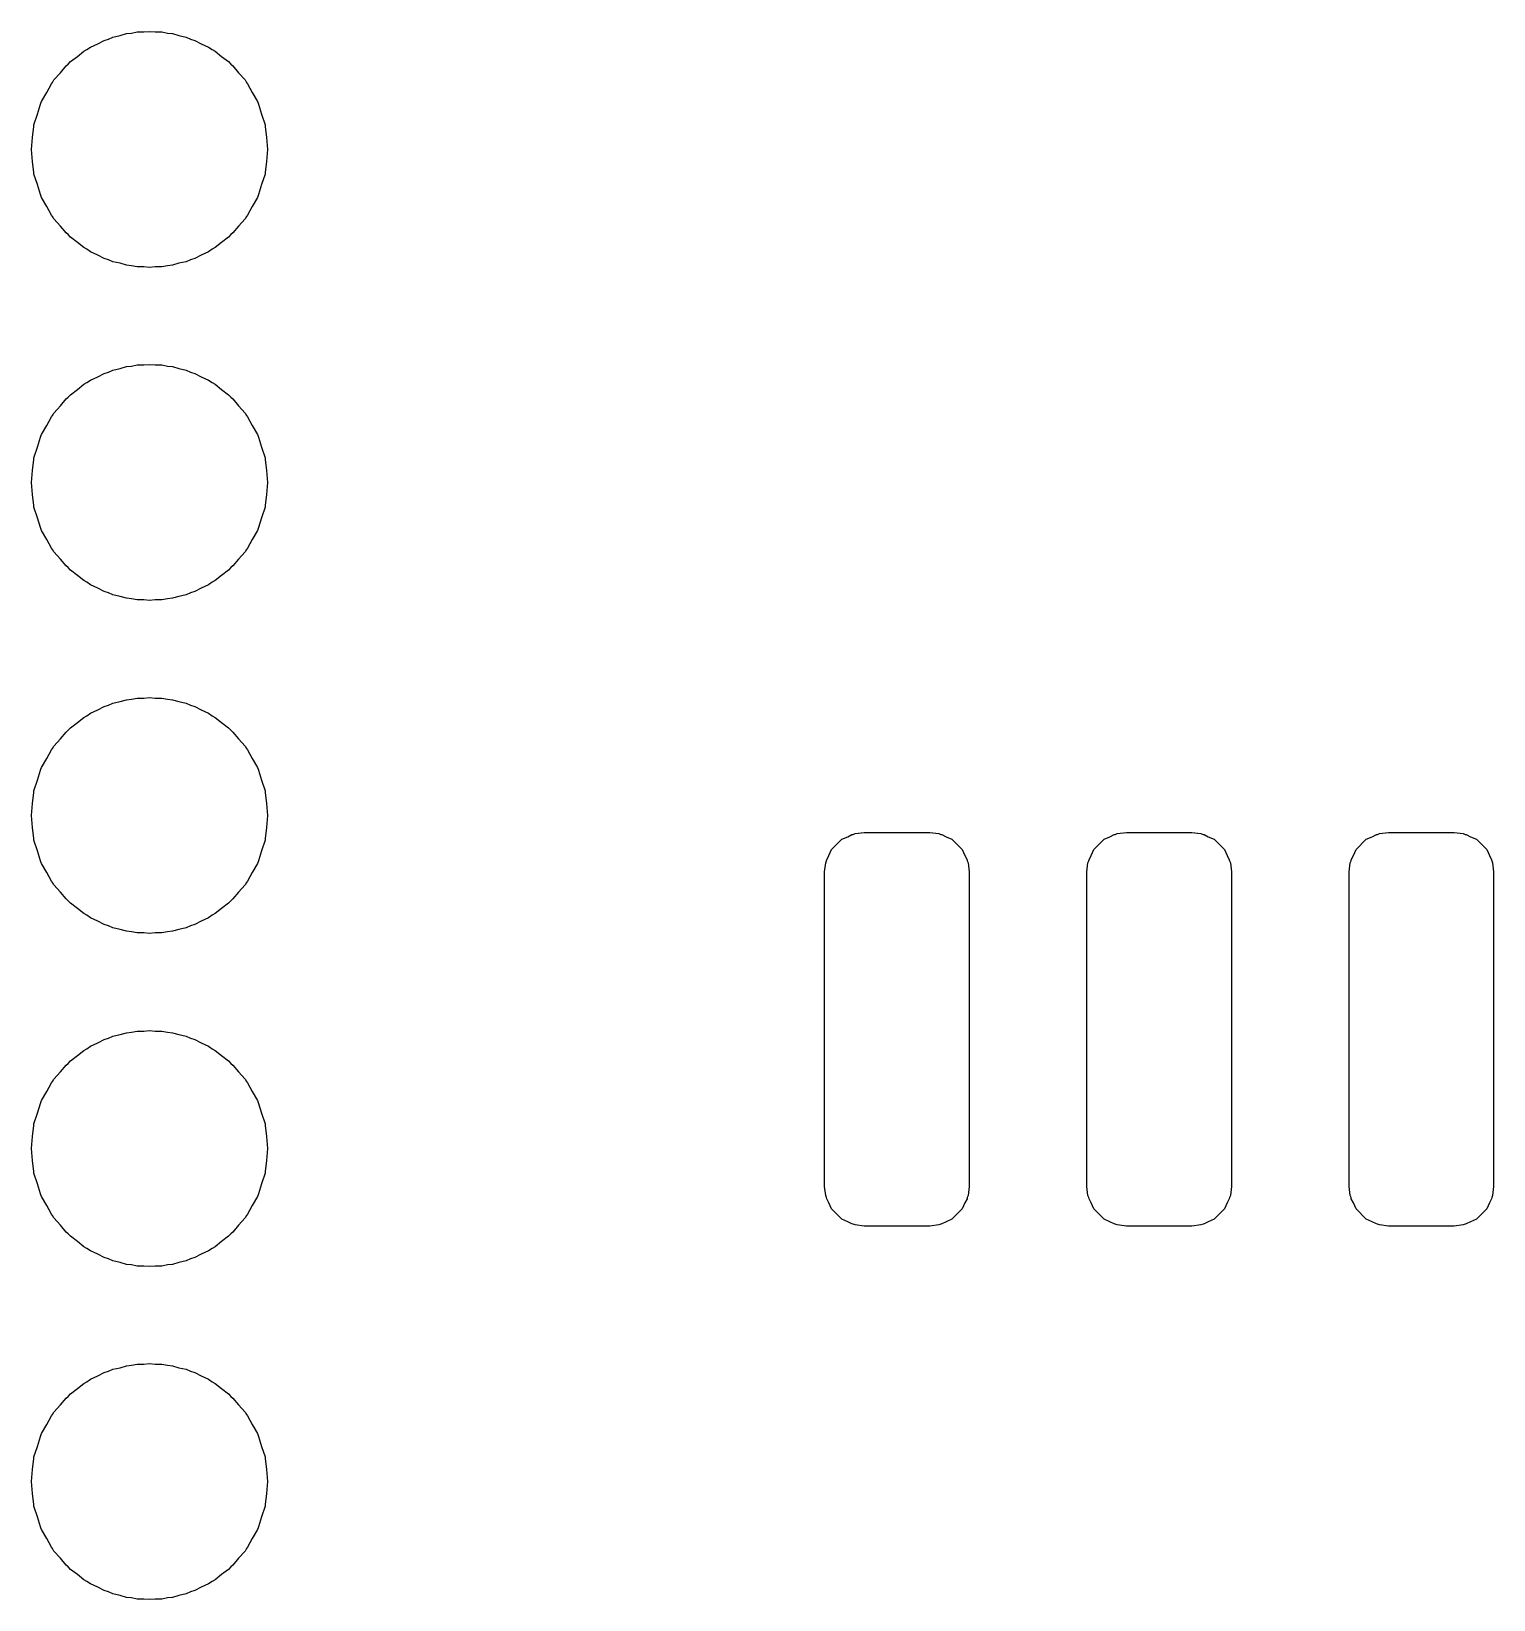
# Model space of a CAD drawing. Extents: x 0.85 to 5.51, y -3.75 to -1.38.
# Drawn here: x 3.9645 to 4.4036, y -2.5354 to -2.0646 of the extents above; entities that cross this region are included whole.
import ezdxf

# ---------------------------------------------------------------- set-up
doc = ezdxf.new("R2010")
doc.units = 0
doc.header["$MEASUREMENT"] = 0
doc.layers.add('BLACK', color=7, linetype='CONTINUOUS')

msp = doc.modelspace()

# ---------------------------------------------------------------- linework, layer by layer
at = {"layer": 'BLACK', "linetype": 'CONTINUOUS'}
for p, q in [((3.98449, -2.06829), (3.98643, -2.06725)), ((3.98643, -2.06725), (3.98766, -2.06688)), ((3.98766, -2.06688), (3.98904, -2.06626)), ((3.98904, -2.06626), (3.9912, -2.0658)), ((3.9912, -2.0658), (3.99308, -2.06523)), ((3.99308, -2.06523), (3.99459, -2.06508)), ((3.99459, -2.06508), (3.99629, -2.06472)), ((3.99629, -2.06472), (3.99827, -2.06472)), ((3.99827, -2.06472), (4, -2.06455)), ((4, -2.06455), (4.00173, -2.06472)), ((4.00173, -2.06472), (4.00371, -2.06472)), ((4.00371, -2.06472), (4.00541, -2.06508)), ((4.00541, -2.06508), (4.00692, -2.06523)), ((4.00692, -2.06523), (4.0088, -2.0658)), ((4.0088, -2.0658), (4.01096, -2.06626)), ((4.01096, -2.06626), (4.01234, -2.06688)), ((4.01234, -2.06688), (4.01357, -2.06725)), ((4.01357, -2.06725), (4.01551, -2.06829)), ((3.97843, -2.07207), (3.98031, -2.07053)), ((3.98031, -2.07053), (3.98123, -2.07003)), ((3.98123, -2.07003), (3.98226, -2.06928)), ((3.98226, -2.06928), (3.98449, -2.06829)), ((4.01551, -2.06829), (4.01774, -2.06928)), ((4.01774, -2.06928), (4.01877, -2.07003)), ((4.01877, -2.07003), (4.01969, -2.07053)), ((4.01969, -2.07053), (4.02157, -2.07207)), ((3.97324, -2.07699), (3.97493, -2.07493)), ((3.97493, -2.07493), (3.97556, -2.07442)), ((3.97556, -2.07442), (3.97626, -2.07364)), ((3.97626, -2.07364), (3.97843, -2.07207)), ((4.02157, -2.07207), (4.02374, -2.07364)), ((4.02374, -2.07364), (4.02444, -2.07442)), ((4.02444, -2.07442), (4.02507, -2.07493)), ((4.02507, -2.07493), (4.02675, -2.07699)), ((3.96916, -2.08286), (3.97053, -2.08031)), ((3.97053, -2.08031), (3.97089, -2.07986)), ((3.97089, -2.07986), (3.9713, -2.07915)), ((3.9713, -2.07915), (3.97324, -2.07699)), ((4.02675, -2.07699), (4.0287, -2.07915)), ((4.0287, -2.07915), (4.02911, -2.07986)), ((4.02911, -2.07986), (4.02947, -2.08031)), ((4.02947, -2.08031), (4.03084, -2.08286)), ((3.96741, -2.08613), (3.96759, -2.08557)), ((3.96759, -2.08557), (3.96916, -2.08286)), ((4.03084, -2.08286), (4.03241, -2.08557)), ((4.03241, -2.08557), (4.03259, -2.08613)), ((3.9653, -2.09262), (3.96634, -2.08942)), ((3.96634, -2.08942), (3.96725, -2.08643)), ((3.96725, -2.08643), (3.96741, -2.08613)), ((4.03259, -2.08613), (4.03275, -2.08643)), ((4.03275, -2.08643), (4.03366, -2.08942)), ((4.03366, -2.08942), (4.0347, -2.09262)), ((3.96491, -2.0964), (3.96523, -2.09308)), ((3.96523, -2.09308), (3.96527, -2.09297)), ((3.96527, -2.09297), (3.9653, -2.09262)), ((4.0347, -2.09262), (4.03473, -2.09297)), ((4.03473, -2.09297), (4.03477, -2.09308)), ((4.03477, -2.09308), (4.03509, -2.0964)), ((3.96453, -2.1), (3.96491, -2.0964)), ((3.96491, -2.1036), (3.96453, -2.1)), ((4.03509, -2.0964), (4.03547, -2.1)), ((4.03547, -2.1), (4.03509, -2.1036)), ((3.96523, -2.10692), (3.96491, -2.1036)), ((4.03509, -2.1036), (4.03477, -2.10692)), ((3.96527, -2.10703), (3.96523, -2.10692)), ((3.9653, -2.10738), (3.96527, -2.10703)), ((3.96634, -2.11058), (3.9653, -2.10738)), ((4.0347, -2.10738), (4.03366, -2.11058)), ((4.03473, -2.10703), (4.0347, -2.10738)), ((4.03477, -2.10692), (4.03473, -2.10703)), ((3.96725, -2.11357), (3.96634, -2.11058)), ((3.96741, -2.11387), (3.96725, -2.11357)), ((3.96759, -2.11443), (3.96741, -2.11387)), ((4.03259, -2.11387), (4.03241, -2.11443)), ((4.03275, -2.11357), (4.03259, -2.11387)), ((4.03366, -2.11058), (4.03275, -2.11357)), ((3.96916, -2.11714), (3.96759, -2.11443)), ((3.97053, -2.11969), (3.96916, -2.11714)), ((4.03084, -2.11714), (4.02947, -2.11969)), ((4.03241, -2.11443), (4.03084, -2.11714)), ((3.97089, -2.12014), (3.97053, -2.11969)), ((3.9713, -2.12085), (3.97089, -2.12014)), ((3.97325, -2.12301), (3.9713, -2.12085)), ((3.97493, -2.12507), (3.97325, -2.12301)), ((4.02675, -2.12301), (4.02507, -2.12507)), ((4.0287, -2.12085), (4.02675, -2.12301)), ((4.02911, -2.12014), (4.0287, -2.12085)), ((4.02947, -2.11969), (4.02911, -2.12014)), ((3.97556, -2.12558), (3.97493, -2.12507)), ((3.97626, -2.12636), (3.97556, -2.12558)), ((3.97843, -2.12793), (3.97626, -2.12636)), ((3.98031, -2.12947), (3.97843, -2.12793)), ((4.02157, -2.12793), (4.01969, -2.12947)), ((4.02374, -2.12636), (4.02157, -2.12793)), ((4.02444, -2.12558), (4.02374, -2.12636)), ((4.02507, -2.12507), (4.02444, -2.12558)), ((3.98123, -2.12997), (3.98031, -2.12947)), ((3.98226, -2.13072), (3.98123, -2.12997)), ((3.98449, -2.13171), (3.98226, -2.13072)), ((3.98643, -2.13275), (3.98449, -2.13171)), ((3.98766, -2.13312), (3.98643, -2.13275)), ((3.98904, -2.13374), (3.98766, -2.13312)), ((4.01234, -2.13312), (4.01096, -2.13374)), ((4.01357, -2.13275), (4.01234, -2.13312)), ((4.01551, -2.13171), (4.01357, -2.13275)), ((4.01774, -2.13072), (4.01551, -2.13171)), ((4.01877, -2.12997), (4.01774, -2.13072)), ((4.01969, -2.12947), (4.01877, -2.12997)), ((3.9912, -2.1342), (3.98904, -2.13374)), ((3.99308, -2.13477), (3.9912, -2.1342)), ((3.99459, -2.13492), (3.99308, -2.13477)), ((3.99629, -2.13528), (3.99459, -2.13492)), ((3.99827, -2.13528), (3.99629, -2.13528)), ((4, -2.13545), (3.99827, -2.13528)), ((4.00173, -2.13528), (4, -2.13545)), ((4.00371, -2.13528), (4.00173, -2.13528)), ((4.00541, -2.13492), (4.00371, -2.13528)), ((4.00692, -2.13477), (4.00541, -2.13492)), ((4.0088, -2.1342), (4.00692, -2.13477)), ((4.01096, -2.13374), (4.0088, -2.1342)), ((3.98904, -2.16626), (3.9912, -2.1658)), ((3.9912, -2.1658), (3.99308, -2.16523)), ((3.99308, -2.16523), (3.99459, -2.16508)), ((3.99459, -2.16508), (3.99629, -2.16472)), ((3.99629, -2.16472), (3.99827, -2.16472)), ((3.99827, -2.16472), (4, -2.16455)), ((4, -2.16455), (4.00173, -2.16472)), ((4.00173, -2.16472), (4.00371, -2.16472)), ((4.00371, -2.16472), (4.00541, -2.16508)), ((4.00541, -2.16508), (4.00692, -2.16523)), ((4.00692, -2.16523), (4.0088, -2.1658)), ((4.0088, -2.1658), (4.01096, -2.16626)), ((3.97843, -2.17207), (3.98031, -2.17053)), ((3.98031, -2.17053), (3.98123, -2.17003)), ((3.98123, -2.17003), (3.98226, -2.16928)), ((3.98226, -2.16928), (3.98449, -2.16829)), ((3.98449, -2.16829), (3.98643, -2.16725)), ((3.98643, -2.16725), (3.98766, -2.16688)), ((3.98766, -2.16688), (3.98904, -2.16626)), ((4.01096, -2.16626), (4.01234, -2.16688)), ((4.01234, -2.16688), (4.01357, -2.16725)), ((4.01357, -2.16725), (4.01551, -2.16829)), ((4.01551, -2.16829), (4.01774, -2.16928)), ((4.01774, -2.16928), (4.01877, -2.17003)), ((4.01877, -2.17003), (4.01969, -2.17053)), ((4.01969, -2.17053), (4.02157, -2.17207)), ((3.97324, -2.17699), (3.97493, -2.17493)), ((3.97493, -2.17493), (3.97556, -2.17442)), ((3.97556, -2.17442), (3.97626, -2.17364)), ((3.97626, -2.17364), (3.97843, -2.17207)), ((4.02157, -2.17207), (4.02374, -2.17364)), ((4.02374, -2.17364), (4.02444, -2.17442)), ((4.02444, -2.17442), (4.02507, -2.17493)), ((4.02507, -2.17493), (4.02675, -2.17699)), ((3.97053, -2.18031), (3.97089, -2.17986)), ((3.97089, -2.17986), (3.9713, -2.17915)), ((3.9713, -2.17915), (3.97324, -2.17699)), ((4.02675, -2.17699), (4.0287, -2.17915)), ((4.0287, -2.17915), (4.02911, -2.17986)), ((4.02911, -2.17986), (4.02947, -2.18031)), ((3.96759, -2.18557), (3.96916, -2.18286)), ((3.96916, -2.18286), (3.97053, -2.18031)), ((4.02947, -2.18031), (4.03084, -2.18286)), ((4.03084, -2.18286), (4.03241, -2.18557)), ((3.9653, -2.19262), (3.96634, -2.18942)), ((3.96634, -2.18942), (3.96725, -2.18643)), ((3.96725, -2.18643), (3.96741, -2.18613)), ((3.96741, -2.18613), (3.96759, -2.18557)), ((4.03241, -2.18557), (4.03259, -2.18613)), ((4.03259, -2.18613), (4.03275, -2.18643)), ((4.03275, -2.18643), (4.03366, -2.18942)), ((4.03366, -2.18942), (4.0347, -2.19262)), ((3.96491, -2.1964), (3.96523, -2.19308)), ((3.96523, -2.19308), (3.96527, -2.19297)), ((3.96527, -2.19297), (3.9653, -2.19262)), ((4.0347, -2.19262), (4.03473, -2.19297)), ((4.03473, -2.19297), (4.03477, -2.19308)), ((4.03477, -2.19308), (4.03509, -2.1964)), ((3.96453, -2.2), (3.96491, -2.1964)), ((4.03509, -2.1964), (4.03547, -2.2)), ((3.96491, -2.2036), (3.96453, -2.2)), ((3.96523, -2.20692), (3.96491, -2.2036)), ((4.03509, -2.2036), (4.03477, -2.20692)), ((4.03547, -2.2), (4.03509, -2.2036)), ((3.96527, -2.20703), (3.96523, -2.20692)), ((3.9653, -2.20738), (3.96527, -2.20703)), ((3.96634, -2.21058), (3.9653, -2.20738)), ((4.0347, -2.20738), (4.03366, -2.21058)), ((4.03473, -2.20703), (4.0347, -2.20738)), ((4.03477, -2.20692), (4.03473, -2.20703)), ((3.96725, -2.21357), (3.96634, -2.21058)), ((4.03366, -2.21058), (4.03275, -2.21357)), ((3.96741, -2.21387), (3.96725, -2.21357)), ((3.96759, -2.21443), (3.96741, -2.21387)), ((3.96916, -2.21714), (3.96759, -2.21443)), ((3.97053, -2.21969), (3.96916, -2.21714)), ((4.03084, -2.21714), (4.02947, -2.21969)), ((4.03241, -2.21443), (4.03084, -2.21714)), ((4.03259, -2.21387), (4.03241, -2.21443)), ((4.03275, -2.21357), (4.03259, -2.21387)), ((3.97089, -2.22014), (3.97053, -2.21969)), ((3.9713, -2.22085), (3.97089, -2.22014)), ((3.97325, -2.22301), (3.9713, -2.22085)), ((4.0287, -2.22085), (4.02675, -2.22301)), ((4.02911, -2.22014), (4.0287, -2.22085)), ((4.02947, -2.21969), (4.02911, -2.22014)), ((3.97493, -2.22507), (3.97325, -2.22301)), ((3.97556, -2.22558), (3.97493, -2.22507)), ((3.97626, -2.22636), (3.97556, -2.22558)), ((3.97843, -2.22793), (3.97626, -2.22636)), ((4.02374, -2.22636), (4.02157, -2.22793)), ((4.02444, -2.22558), (4.02374, -2.22636)), ((4.02507, -2.22507), (4.02444, -2.22558)), ((4.02675, -2.22301), (4.02507, -2.22507)), ((3.98031, -2.22947), (3.97843, -2.22793)), ((3.98123, -2.22997), (3.98031, -2.22947)), ((3.98226, -2.23072), (3.98123, -2.22997)), ((3.98449, -2.23171), (3.98226, -2.23072)), ((3.98643, -2.23275), (3.98449, -2.23171)), ((4.01551, -2.23171), (4.01357, -2.23275)), ((4.01774, -2.23072), (4.01551, -2.23171)), ((4.01877, -2.22997), (4.01774, -2.23072)), ((4.01969, -2.22947), (4.01877, -2.22997)), ((4.02157, -2.22793), (4.01969, -2.22947)), ((3.98766, -2.23312), (3.98643, -2.23275)), ((3.98904, -2.23374), (3.98766, -2.23312)), ((3.9912, -2.2342), (3.98904, -2.23374)), ((3.99308, -2.23477), (3.9912, -2.2342)), ((3.99459, -2.23492), (3.99308, -2.23477)), ((3.99629, -2.23528), (3.99459, -2.23492)), ((3.99827, -2.23528), (3.99629, -2.23528)), ((4, -2.23545), (3.99827, -2.23528)), ((4.00173, -2.23528), (4, -2.23545)), ((4.00371, -2.23528), (4.00173, -2.23528)), ((4.00541, -2.23492), (4.00371, -2.23528)), ((4.00692, -2.23477), (4.00541, -2.23492)), ((4.0088, -2.2342), (4.00692, -2.23477)), ((4.01096, -2.23374), (4.0088, -2.2342)), ((4.01234, -2.23312), (4.01096, -2.23374)), ((4.01357, -2.23275), (4.01234, -2.23312)), ((3.99459, -2.26508), (3.99629, -2.26472)), ((3.99629, -2.26472), (3.99827, -2.26472)), ((3.99827, -2.26472), (4, -2.26455)), ((4, -2.26455), (4.00173, -2.26472)), ((4.00173, -2.26472), (4.00371, -2.26472)), ((4.00371, -2.26472), (4.00541, -2.26508)), ((3.98123, -2.27003), (3.98226, -2.26928)), ((3.98226, -2.26928), (3.98449, -2.26829)), ((3.98449, -2.26829), (3.98643, -2.26725)), ((3.98643, -2.26725), (3.98766, -2.26688)), ((3.98766, -2.26688), (3.98904, -2.26626)), ((3.98904, -2.26626), (3.9912, -2.2658)), ((3.9912, -2.2658), (3.99308, -2.26523)), ((3.99308, -2.26523), (3.99459, -2.26508)), ((4.00541, -2.26508), (4.00692, -2.26523)), ((4.00692, -2.26523), (4.0088, -2.2658)), ((4.0088, -2.2658), (4.01096, -2.26626)), ((4.01096, -2.26626), (4.01234, -2.26688)), ((4.01234, -2.26688), (4.01357, -2.26725)), ((4.01357, -2.26725), (4.01551, -2.26829)), ((4.01551, -2.26829), (4.01774, -2.26928)), ((4.01774, -2.26928), (4.01877, -2.27003)), ((3.97493, -2.27493), (3.97556, -2.27442)), ((3.97556, -2.27442), (3.97626, -2.27364)), ((3.97626, -2.27364), (3.97843, -2.27207)), ((3.97843, -2.27207), (3.98031, -2.27053)), ((3.98031, -2.27053), (3.98123, -2.27003)), ((4.01877, -2.27003), (4.01969, -2.27053)), ((4.01969, -2.27053), (4.02157, -2.27207)), ((4.02157, -2.27207), (4.02374, -2.27364)), ((4.02374, -2.27364), (4.02444, -2.27442)), ((4.02444, -2.27442), (4.02507, -2.27493)), ((3.97089, -2.27986), (3.9713, -2.27915)), ((3.9713, -2.27915), (3.97324, -2.27699)), ((3.97324, -2.27699), (3.97493, -2.27493)), ((4.02507, -2.27493), (4.02675, -2.27699)), ((4.02675, -2.27699), (4.0287, -2.27915)), ((4.0287, -2.27915), (4.02911, -2.27986)), ((3.96759, -2.28557), (3.96916, -2.28286)), ((3.96916, -2.28286), (3.97053, -2.28031)), ((3.97053, -2.28031), (3.97089, -2.27986)), ((4.02911, -2.27986), (4.02947, -2.28031)), ((4.02947, -2.28031), (4.03084, -2.28286)), ((4.03084, -2.28286), (4.03241, -2.28557)), ((3.96634, -2.28942), (3.96725, -2.28643)), ((3.96725, -2.28643), (3.96741, -2.28613)), ((3.96741, -2.28613), (3.96759, -2.28557)), ((4.03241, -2.28557), (4.03259, -2.28613)), ((4.03259, -2.28613), (4.03275, -2.28643)), ((4.03275, -2.28643), (4.03366, -2.28942)), ((3.96491, -2.2964), (3.96523, -2.29308)), ((3.96523, -2.29308), (3.96527, -2.29297)), ((3.96527, -2.29297), (3.9653, -2.29262)), ((3.9653, -2.29262), (3.96634, -2.28942)), ((4.03366, -2.28942), (4.0347, -2.29262)), ((4.0347, -2.29262), (4.03473, -2.29297)), ((4.03473, -2.29297), (4.03477, -2.29308)), ((4.03477, -2.29308), (4.03509, -2.2964)), ((3.96453, -2.3), (3.96491, -2.2964)), ((4.03509, -2.2964), (4.03547, -2.3)), ((3.96491, -2.3036), (3.96453, -2.3)), ((4.03547, -2.3), (4.03509, -2.3036)), ((3.96523, -2.30692), (3.96491, -2.3036)), ((3.96527, -2.30703), (3.96523, -2.30692)), ((3.9653, -2.30738), (3.96527, -2.30703)), ((3.96634, -2.31058), (3.9653, -2.30738)), ((4.0347, -2.30738), (4.03366, -2.31058)), ((4.03473, -2.30703), (4.0347, -2.30738)), ((4.03477, -2.30692), (4.03473, -2.30703)), ((4.03509, -2.3036), (4.03477, -2.30692)), ((4.20479, -2.31023), (4.20787, -2.30715)), ((4.20787, -2.30715), (4.20964, -2.30637)), ((4.20964, -2.30637), (4.21092, -2.30572)), ((4.21092, -2.30572), (4.21123, -2.30567)), ((4.21123, -2.30567), (4.21185, -2.30539)), ((4.21185, -2.30539), (4.21457, -2.30508)), ((4.21457, -2.30508), (4.23425, -2.30508)), ((4.23425, -2.30508), (4.23697, -2.30539)), ((4.23697, -2.30539), (4.23759, -2.30567)), ((4.23759, -2.30567), (4.23789, -2.30572)), ((4.23789, -2.30572), (4.23917, -2.30637)), ((4.23917, -2.30637), (4.24095, -2.30715)), ((4.24095, -2.30715), (4.24403, -2.31023)), ((4.28353, -2.31023), (4.28661, -2.30715)), ((4.28661, -2.30715), (4.28838, -2.30637)), ((4.28838, -2.30637), (4.28966, -2.30572)), ((4.28966, -2.30572), (4.28997, -2.30567)), ((4.28997, -2.30567), (4.29059, -2.30539)), ((4.29059, -2.30539), (4.29331, -2.30508)), ((4.29331, -2.30508), (4.31299, -2.30508)), ((4.31299, -2.30508), (4.31571, -2.30539)), ((4.31571, -2.30539), (4.31633, -2.30567)), ((4.31633, -2.30567), (4.31664, -2.30572)), ((4.31664, -2.30572), (4.31791, -2.30637)), ((4.31791, -2.30637), (4.31969, -2.30715)), ((4.31969, -2.30715), (4.32277, -2.31023)), ((4.36227, -2.31023), (4.36535, -2.30715)), ((4.36535, -2.30715), (4.36712, -2.30637)), ((4.36712, -2.30637), (4.3684, -2.30572)), ((4.3684, -2.30572), (4.36871, -2.30567)), ((4.36871, -2.30567), (4.36933, -2.30539)), ((4.36933, -2.30539), (4.37205, -2.30508)), ((4.37205, -2.30508), (4.39173, -2.30508)), ((4.39173, -2.30508), (4.39445, -2.30539)), ((4.39445, -2.30539), (4.39507, -2.30567)), ((4.39507, -2.30567), (4.39538, -2.30572)), ((4.39538, -2.30572), (4.39666, -2.30637)), ((4.39666, -2.30637), (4.39843, -2.30715)), ((4.39843, -2.30715), (4.40151, -2.31023)), ((3.96725, -2.31357), (3.96634, -2.31058)), ((4.03366, -2.31058), (4.03275, -2.31357)), ((4.20335, -2.31329), (4.20401, -2.31201)), ((4.20401, -2.31201), (4.20479, -2.31023)), ((4.24403, -2.31023), (4.24481, -2.31201)), ((4.24481, -2.31201), (4.24546, -2.31329)), ((4.28209, -2.31329), (4.28275, -2.31201)), ((4.28275, -2.31201), (4.28353, -2.31023)), ((4.32277, -2.31023), (4.32355, -2.31201)), ((4.32355, -2.31201), (4.3242, -2.31329)), ((4.36084, -2.31329), (4.36149, -2.31201)), ((4.36149, -2.31201), (4.36227, -2.31023)), ((4.40151, -2.31023), (4.40229, -2.31201)), ((4.40229, -2.31201), (4.40294, -2.31329)), ((3.96741, -2.31387), (3.96725, -2.31357)), ((3.96759, -2.31443), (3.96741, -2.31387)), ((3.96916, -2.31714), (3.96759, -2.31443)), ((4.03241, -2.31443), (4.03084, -2.31714)), ((4.03259, -2.31387), (4.03241, -2.31443)), ((4.03275, -2.31357), (4.03259, -2.31387)), ((4.20272, -2.31693), (4.20303, -2.31422)), ((4.20303, -2.31422), (4.20331, -2.31359)), ((4.20331, -2.31359), (4.20335, -2.31329)), ((4.24546, -2.31329), (4.24551, -2.31359)), ((4.24551, -2.31359), (4.24579, -2.31422)), ((4.24579, -2.31422), (4.2461, -2.31693)), ((4.28146, -2.31693), (4.28177, -2.31422)), ((4.28177, -2.31422), (4.28205, -2.31359)), ((4.28205, -2.31359), (4.28209, -2.31329)), ((4.3242, -2.31329), (4.32425, -2.31359)), ((4.32425, -2.31359), (4.32453, -2.31422)), ((4.32453, -2.31422), (4.32484, -2.31693)), ((4.3602, -2.31693), (4.36051, -2.31422)), ((4.36051, -2.31422), (4.36079, -2.31359)), ((4.36079, -2.31359), (4.36084, -2.31329)), ((4.40294, -2.31329), (4.40299, -2.31359)), ((4.40299, -2.31359), (4.40327, -2.31422)), ((4.40327, -2.31422), (4.40358, -2.31693)), ((3.97053, -2.31969), (3.96916, -2.31714)), ((3.97089, -2.32014), (3.97053, -2.31969)), ((3.9713, -2.32085), (3.97089, -2.32014)), ((3.97325, -2.32301), (3.9713, -2.32085)), ((4.0287, -2.32085), (4.02675, -2.32301)), ((4.02911, -2.32014), (4.0287, -2.32085)), ((4.02947, -2.31969), (4.02911, -2.32014)), ((4.03084, -2.31714), (4.02947, -2.31969)), ((4.20272, -2.41142), (4.20272, -2.31693)), ((4.2461, -2.31693), (4.2461, -2.41142)), ((4.28146, -2.41142), (4.28146, -2.31693)), ((4.32484, -2.31693), (4.32484, -2.41142)), ((4.3602, -2.41142), (4.3602, -2.31693)), ((4.40358, -2.31693), (4.40358, -2.41142)), ((3.97493, -2.32507), (3.97325, -2.32301)), ((3.97556, -2.32558), (3.97493, -2.32507)), ((3.97626, -2.32636), (3.97556, -2.32558)), ((4.02444, -2.32558), (4.02374, -2.32636)), ((4.02507, -2.32507), (4.02444, -2.32558)), ((4.02675, -2.32301), (4.02507, -2.32507)), ((3.97843, -2.32793), (3.97626, -2.32636)), ((3.98031, -2.32947), (3.97843, -2.32793)), ((3.98123, -2.32997), (3.98031, -2.32947)), ((3.98226, -2.33072), (3.98123, -2.32997)), ((3.98449, -2.33171), (3.98226, -2.33072)), ((4.01774, -2.33072), (4.01551, -2.33171)), ((4.01877, -2.32997), (4.01774, -2.33072)), ((4.01969, -2.32947), (4.01877, -2.32997)), ((4.02157, -2.32793), (4.01969, -2.32947)), ((4.02374, -2.32636), (4.02157, -2.32793)), ((3.98643, -2.33275), (3.98449, -2.33171)), ((3.98766, -2.33312), (3.98643, -2.33275)), ((3.98904, -2.33374), (3.98766, -2.33312)), ((3.9912, -2.3342), (3.98904, -2.33374)), ((3.99308, -2.33477), (3.9912, -2.3342)), ((3.99459, -2.33492), (3.99308, -2.33477)), ((3.99629, -2.33528), (3.99459, -2.33492)), ((3.99827, -2.33528), (3.99629, -2.33528)), ((4, -2.33545), (3.99827, -2.33528)), ((4.00173, -2.33528), (4, -2.33545)), ((4.00371, -2.33528), (4.00173, -2.33528)), ((4.00541, -2.33492), (4.00371, -2.33528)), ((4.00692, -2.33477), (4.00541, -2.33492)), ((4.0088, -2.3342), (4.00692, -2.33477)), ((4.01096, -2.33374), (4.0088, -2.3342)), ((4.01234, -2.33312), (4.01096, -2.33374)), ((4.01357, -2.33275), (4.01234, -2.33312)), ((4.01551, -2.33171), (4.01357, -2.33275)), ((3.98226, -2.36928), (3.98449, -2.36829)), ((3.98449, -2.36829), (3.98643, -2.36725)), ((3.98643, -2.36725), (3.98766, -2.36688)), ((3.98766, -2.36688), (3.98904, -2.36626)), ((3.98904, -2.36626), (3.9912, -2.3658)), ((3.9912, -2.3658), (3.99308, -2.36523)), ((3.99308, -2.36523), (3.99459, -2.36508)), ((3.99459, -2.36508), (3.99629, -2.36472)), ((3.99629, -2.36472), (3.99827, -2.36472)), ((3.99827, -2.36472), (4, -2.36455)), ((4, -2.36455), (4.00173, -2.36472)), ((4.00173, -2.36472), (4.00371, -2.36472)), ((4.00371, -2.36472), (4.00541, -2.36508)), ((4.00541, -2.36508), (4.00692, -2.36523)), ((4.00692, -2.36523), (4.0088, -2.3658)), ((4.0088, -2.3658), (4.01096, -2.36626)), ((4.01096, -2.36626), (4.01234, -2.36688)), ((4.01234, -2.36688), (4.01357, -2.36725)), ((4.01357, -2.36725), (4.01551, -2.36829)), ((4.01551, -2.36829), (4.01774, -2.36928)), ((3.97626, -2.37364), (3.97843, -2.37207)), ((3.97843, -2.37207), (3.98031, -2.37053)), ((3.98031, -2.37053), (3.98123, -2.37003)), ((3.98123, -2.37003), (3.98226, -2.36928)), ((4.01774, -2.36928), (4.01877, -2.37003)), ((4.01877, -2.37003), (4.01969, -2.37053)), ((4.01969, -2.37053), (4.02157, -2.37207)), ((4.02157, -2.37207), (4.02374, -2.37364)), ((3.9713, -2.37915), (3.97324, -2.37699)), ((3.97324, -2.37699), (3.97493, -2.37493)), ((3.97493, -2.37493), (3.97556, -2.37442)), ((3.97556, -2.37442), (3.97626, -2.37364)), ((4.02374, -2.37364), (4.02444, -2.37442)), ((4.02444, -2.37442), (4.02507, -2.37493)), ((4.02507, -2.37493), (4.02675, -2.37699)), ((4.02675, -2.37699), (4.0287, -2.37915)), ((3.96916, -2.38286), (3.97053, -2.38031)), ((3.97053, -2.38031), (3.97089, -2.37986)), ((3.97089, -2.37986), (3.9713, -2.37915)), ((4.0287, -2.37915), (4.02911, -2.37986)), ((4.02911, -2.37986), (4.02947, -2.38031)), ((4.02947, -2.38031), (4.03084, -2.38286)), ((3.96634, -2.38942), (3.96725, -2.38643)), ((3.96725, -2.38643), (3.96741, -2.38613)), ((3.96741, -2.38613), (3.96759, -2.38557)), ((3.96759, -2.38557), (3.96916, -2.38286)), ((4.03084, -2.38286), (4.03241, -2.38557)), ((4.03241, -2.38557), (4.03259, -2.38613)), ((4.03259, -2.38613), (4.03275, -2.38643)), ((4.03275, -2.38643), (4.03366, -2.38942)), ((3.9653, -2.39262), (3.96634, -2.38942)), ((4.03366, -2.38942), (4.0347, -2.39262)), ((3.96453, -2.4), (3.96491, -2.3964)), ((3.96491, -2.3964), (3.96523, -2.39308)), ((3.96523, -2.39308), (3.96527, -2.39297)), ((3.96527, -2.39297), (3.9653, -2.39262)), ((4.0347, -2.39262), (4.03473, -2.39297)), ((4.03473, -2.39297), (4.03477, -2.39308)), ((4.03477, -2.39308), (4.03509, -2.3964)), ((4.03509, -2.3964), (4.03547, -2.4)), ((3.96491, -2.4036), (3.96453, -2.4)), ((4.03547, -2.4), (4.03509, -2.4036)), ((3.96523, -2.40692), (3.96491, -2.4036)), ((4.03509, -2.4036), (4.03477, -2.40692)), ((3.96527, -2.40703), (3.96523, -2.40692)), ((3.9653, -2.40738), (3.96527, -2.40703)), ((3.96634, -2.41058), (3.9653, -2.40738)), ((3.96725, -2.41357), (3.96634, -2.41058)), ((4.03366, -2.41058), (4.03275, -2.41357)), ((4.0347, -2.40738), (4.03366, -2.41058)), ((4.03473, -2.40703), (4.0347, -2.40738)), ((4.03477, -2.40692), (4.03473, -2.40703)), ((3.96741, -2.41387), (3.96725, -2.41357)), ((3.96759, -2.41443), (3.96741, -2.41387)), ((3.96916, -2.41714), (3.96759, -2.41443)), ((4.03241, -2.41443), (4.03084, -2.41714)), ((4.03259, -2.41387), (4.03241, -2.41443)), ((4.03275, -2.41357), (4.03259, -2.41387)), ((4.20303, -2.41413), (4.20272, -2.41142)), ((4.20331, -2.41475), (4.20303, -2.41413)), ((4.20335, -2.41506), (4.20331, -2.41475)), ((4.20401, -2.41634), (4.20335, -2.41506)), ((4.24546, -2.41506), (4.24481, -2.41634)), ((4.24551, -2.41475), (4.24546, -2.41506)), ((4.24579, -2.41413), (4.24551, -2.41475)), ((4.2461, -2.41142), (4.24579, -2.41413)), ((4.28177, -2.41413), (4.28146, -2.41142)), ((4.28205, -2.41475), (4.28177, -2.41413)), ((4.28209, -2.41506), (4.28205, -2.41475)), ((4.28275, -2.41634), (4.28209, -2.41506)), ((4.3242, -2.41506), (4.32355, -2.41634)), ((4.32425, -2.41475), (4.3242, -2.41506)), ((4.32453, -2.41413), (4.32425, -2.41475)), ((4.32484, -2.41142), (4.32453, -2.41413)), ((4.36051, -2.41413), (4.3602, -2.41142)), ((4.36079, -2.41475), (4.36051, -2.41413)), ((4.36084, -2.41506), (4.36079, -2.41475)), ((4.36149, -2.41634), (4.36084, -2.41506)), ((4.40294, -2.41506), (4.40229, -2.41634)), ((4.40299, -2.41475), (4.40294, -2.41506)), ((4.40327, -2.41413), (4.40299, -2.41475)), ((4.40358, -2.41142), (4.40327, -2.41413)), ((3.97053, -2.41969), (3.96916, -2.41714)), ((3.97089, -2.42014), (3.97053, -2.41969)), ((3.9713, -2.42085), (3.97089, -2.42014)), ((4.02911, -2.42014), (4.0287, -2.42085)), ((4.02947, -2.41969), (4.02911, -2.42014)), ((4.03084, -2.41714), (4.02947, -2.41969)), ((4.20479, -2.41811), (4.20401, -2.41634)), ((4.20787, -2.42119), (4.20479, -2.41811)), ((4.24403, -2.41811), (4.24095, -2.42119)), ((4.24481, -2.41634), (4.24403, -2.41811)), ((4.28353, -2.41811), (4.28275, -2.41634)), ((4.28661, -2.42119), (4.28353, -2.41811)), ((4.32277, -2.41811), (4.31969, -2.42119)), ((4.32355, -2.41634), (4.32277, -2.41811)), ((4.36227, -2.41811), (4.36149, -2.41634)), ((4.36535, -2.42119), (4.36227, -2.41811)), ((4.40151, -2.41811), (4.39843, -2.42119)), ((4.40229, -2.41634), (4.40151, -2.41811)), ((3.97325, -2.42301), (3.9713, -2.42085)), ((3.97493, -2.42507), (3.97325, -2.42301)), ((3.97556, -2.42558), (3.97493, -2.42507)), ((4.02507, -2.42507), (4.02444, -2.42558)), ((4.02675, -2.42301), (4.02507, -2.42507)), ((4.0287, -2.42085), (4.02675, -2.42301)), ((4.20964, -2.42198), (4.20787, -2.42119)), ((4.21092, -2.42263), (4.20964, -2.42198)), ((4.21123, -2.42268), (4.21092, -2.42263)), ((4.21185, -2.42295), (4.21123, -2.42268)), ((4.21457, -2.42327), (4.21185, -2.42295)), ((4.23425, -2.42327), (4.21457, -2.42327)), ((4.23697, -2.42295), (4.23425, -2.42327)), ((4.23759, -2.42268), (4.23697, -2.42295)), ((4.23789, -2.42263), (4.23759, -2.42268)), ((4.23917, -2.42198), (4.23789, -2.42263)), ((4.24095, -2.42119), (4.23917, -2.42198)), ((4.28838, -2.42198), (4.28661, -2.42119)), ((4.28966, -2.42263), (4.28838, -2.42198)), ((4.28997, -2.42268), (4.28966, -2.42263)), ((4.29059, -2.42295), (4.28997, -2.42268)), ((4.29331, -2.42327), (4.29059, -2.42295)), ((4.31299, -2.42327), (4.29331, -2.42327)), ((4.31571, -2.42295), (4.31299, -2.42327)), ((4.31633, -2.42268), (4.31571, -2.42295)), ((4.31664, -2.42263), (4.31633, -2.42268)), ((4.31791, -2.42198), (4.31664, -2.42263)), ((4.31969, -2.42119), (4.31791, -2.42198)), ((4.36712, -2.42198), (4.36535, -2.42119)), ((4.3684, -2.42263), (4.36712, -2.42198)), ((4.36871, -2.42268), (4.3684, -2.42263)), ((4.36933, -2.42295), (4.36871, -2.42268)), ((4.37205, -2.42327), (4.36933, -2.42295)), ((4.39173, -2.42327), (4.37205, -2.42327)), ((4.39445, -2.42295), (4.39173, -2.42327)), ((4.39507, -2.42268), (4.39445, -2.42295)), ((4.39538, -2.42263), (4.39507, -2.42268)), ((4.39665, -2.42198), (4.39538, -2.42263)), ((4.39843, -2.42119), (4.39665, -2.42198)), ((3.97626, -2.42636), (3.97556, -2.42558)), ((3.97843, -2.42793), (3.97626, -2.42636)), ((3.98031, -2.42947), (3.97843, -2.42793)), ((3.98123, -2.42997), (3.98031, -2.42947)), ((4.01969, -2.42947), (4.01877, -2.42997)), ((4.02157, -2.42793), (4.01969, -2.42947)), ((4.02374, -2.42636), (4.02157, -2.42793)), ((4.02444, -2.42558), (4.02374, -2.42636)), ((3.98226, -2.43072), (3.98123, -2.42997)), ((3.98449, -2.43171), (3.98226, -2.43072)), ((3.98643, -2.43275), (3.98449, -2.43171)), ((3.98766, -2.43312), (3.98643, -2.43275)), ((3.98904, -2.43374), (3.98766, -2.43312)), ((3.9912, -2.4342), (3.98904, -2.43374)), ((3.99308, -2.43477), (3.9912, -2.4342)), ((4.0088, -2.4342), (4.00692, -2.43477)), ((4.01096, -2.43374), (4.0088, -2.4342)), ((4.01234, -2.43312), (4.01096, -2.43374)), ((4.01357, -2.43275), (4.01234, -2.43312)), ((4.01551, -2.43171), (4.01357, -2.43275)), ((4.01774, -2.43072), (4.01551, -2.43171)), ((4.01877, -2.42997), (4.01774, -2.43072)), ((3.99459, -2.43492), (3.99308, -2.43477)), ((3.99629, -2.43528), (3.99459, -2.43492)), ((3.99827, -2.43528), (3.99629, -2.43528)), ((4, -2.43545), (3.99827, -2.43528)), ((4.00173, -2.43528), (4, -2.43545)), ((4.00371, -2.43528), (4.00173, -2.43528)), ((4.00541, -2.43492), (4.00371, -2.43528)), ((4.00692, -2.43477), (4.00541, -2.43492)), ((3.98449, -2.46829), (3.98643, -2.46725)), ((3.98643, -2.46725), (3.98766, -2.46688)), ((3.98766, -2.46688), (3.98904, -2.46626)), ((3.98904, -2.46626), (3.9912, -2.4658)), ((3.9912, -2.4658), (3.99308, -2.46523)), ((3.99308, -2.46523), (3.99459, -2.46508)), ((3.99459, -2.46508), (3.99629, -2.46472)), ((3.99629, -2.46472), (3.99827, -2.46472)), ((3.99827, -2.46472), (4, -2.46455)), ((4, -2.46455), (4.00173, -2.46472)), ((4.00173, -2.46472), (4.00371, -2.46472)), ((4.00371, -2.46472), (4.00541, -2.46508)), ((4.00541, -2.46508), (4.00692, -2.46523)), ((4.00692, -2.46523), (4.0088, -2.4658)), ((4.0088, -2.4658), (4.01096, -2.46626)), ((4.01096, -2.46626), (4.01234, -2.46688)), ((4.01234, -2.46688), (4.01357, -2.46725)), ((4.01357, -2.46725), (4.01551, -2.46829)), ((3.97626, -2.47364), (3.97843, -2.47207)), ((3.97843, -2.47207), (3.98031, -2.47053)), ((3.98031, -2.47053), (3.98123, -2.47003)), ((3.98123, -2.47003), (3.98226, -2.46928)), ((3.98226, -2.46928), (3.98449, -2.46829)), ((4.01551, -2.46829), (4.01774, -2.46928)), ((4.01774, -2.46928), (4.01877, -2.47003)), ((4.01877, -2.47003), (4.01969, -2.47053)), ((4.01969, -2.47053), (4.02157, -2.47207)), ((4.02157, -2.47207), (4.02374, -2.47364)), ((3.97324, -2.47699), (3.97493, -2.47493)), ((3.97493, -2.47493), (3.97556, -2.47442)), ((3.97556, -2.47442), (3.97626, -2.47364)), ((4.02374, -2.47364), (4.02444, -2.47442)), ((4.02444, -2.47442), (4.02507, -2.47493)), ((4.02507, -2.47493), (4.02675, -2.47699)), ((3.96916, -2.48286), (3.97053, -2.48031)), ((3.97053, -2.48031), (3.97089, -2.47986)), ((3.97089, -2.47986), (3.9713, -2.47915)), ((3.9713, -2.47915), (3.97324, -2.47699)), ((4.02675, -2.47699), (4.0287, -2.47915)), ((4.0287, -2.47915), (4.02911, -2.47986)), ((4.02911, -2.47986), (4.02947, -2.48031)), ((4.02947, -2.48031), (4.03084, -2.48286)), ((3.96725, -2.48643), (3.96741, -2.48613)), ((3.96741, -2.48613), (3.96759, -2.48557)), ((3.96759, -2.48557), (3.96916, -2.48286)), ((4.03084, -2.48286), (4.03241, -2.48557)), ((4.03241, -2.48557), (4.03259, -2.48613)), ((4.03259, -2.48613), (4.03275, -2.48643)), ((3.9653, -2.49262), (3.96634, -2.48942)), ((3.96634, -2.48942), (3.96725, -2.48643)), ((4.03275, -2.48643), (4.03366, -2.48942)), ((4.03366, -2.48942), (4.0347, -2.49262)), ((3.96491, -2.4964), (3.96523, -2.49308)), ((3.96523, -2.49308), (3.96527, -2.49297)), ((3.96527, -2.49297), (3.9653, -2.49262)), ((4.0347, -2.49262), (4.03473, -2.49297)), ((4.03473, -2.49297), (4.03477, -2.49308)), ((4.03477, -2.49308), (4.03509, -2.4964)), ((3.96453, -2.5), (3.96491, -2.4964)), ((3.96491, -2.5036), (3.96453, -2.5)), ((4.03509, -2.4964), (4.03547, -2.5)), ((4.03547, -2.5), (4.03509, -2.5036)), ((3.96523, -2.50692), (3.96491, -2.5036)), ((4.03509, -2.5036), (4.03477, -2.50692)), ((3.96527, -2.50703), (3.96523, -2.50692)), ((3.9653, -2.50738), (3.96527, -2.50703)), ((3.96634, -2.51058), (3.9653, -2.50738)), ((4.0347, -2.50738), (4.03366, -2.51058)), ((4.03473, -2.50703), (4.0347, -2.50738)), ((4.03477, -2.50692), (4.03473, -2.50703)), ((3.96725, -2.51357), (3.96634, -2.51058)), ((3.96741, -2.51387), (3.96725, -2.51357)), ((3.96759, -2.51443), (3.96741, -2.51387)), ((3.96916, -2.51714), (3.96759, -2.51443)), ((4.03241, -2.51443), (4.03084, -2.51714)), ((4.03259, -2.51387), (4.03241, -2.51443)), ((4.03275, -2.51357), (4.03259, -2.51387)), ((4.03366, -2.51058), (4.03275, -2.51357)), ((3.97053, -2.51969), (3.96916, -2.51714)), ((4.03084, -2.51714), (4.02947, -2.51969)), ((3.97089, -2.52014), (3.97053, -2.51969)), ((3.9713, -2.52085), (3.97089, -2.52014)), ((3.97325, -2.52301), (3.9713, -2.52085)), ((3.97493, -2.52507), (3.97325, -2.52301)), ((4.02675, -2.52301), (4.02507, -2.52507)), ((4.0287, -2.52085), (4.02675, -2.52301)), ((4.02911, -2.52014), (4.0287, -2.52085)), ((4.02947, -2.51969), (4.02911, -2.52014)), ((3.97556, -2.52558), (3.97493, -2.52507)), ((3.97626, -2.52636), (3.97556, -2.52558)), ((3.97843, -2.52793), (3.97626, -2.52636)), ((3.98031, -2.52947), (3.97843, -2.52793)), ((4.02157, -2.52793), (4.01969, -2.52947)), ((4.02374, -2.52636), (4.02157, -2.52793)), ((4.02444, -2.52558), (4.02374, -2.52636)), ((4.02507, -2.52507), (4.02444, -2.52558)), ((3.98123, -2.52997), (3.98031, -2.52947)), ((3.98226, -2.53072), (3.98123, -2.52997)), ((3.98449, -2.53171), (3.98226, -2.53072)), ((3.98643, -2.53275), (3.98449, -2.53171)), ((3.98766, -2.53312), (3.98643, -2.53275)), ((3.98904, -2.53374), (3.98766, -2.53312)), ((4.01234, -2.53312), (4.01096, -2.53374)), ((4.01357, -2.53275), (4.01234, -2.53312)), ((4.01551, -2.53171), (4.01357, -2.53275)), ((4.01774, -2.53072), (4.01551, -2.53171)), ((4.01877, -2.52997), (4.01774, -2.53072)), ((4.01969, -2.52947), (4.01877, -2.52997)), ((3.9912, -2.5342), (3.98904, -2.53374)), ((3.99308, -2.53477), (3.9912, -2.5342)), ((3.99459, -2.53492), (3.99308, -2.53477)), ((3.99629, -2.53528), (3.99459, -2.53492)), ((3.99827, -2.53528), (3.99629, -2.53528)), ((4, -2.53545), (3.99827, -2.53528)), ((4.00173, -2.53528), (4, -2.53545)), ((4.00371, -2.53528), (4.00173, -2.53528)), ((4.00541, -2.53492), (4.00371, -2.53528)), ((4.00692, -2.53477), (4.00541, -2.53492)), ((4.0088, -2.5342), (4.00692, -2.53477)), ((4.01096, -2.53374), (4.0088, -2.5342))]:
    msp.add_line(p, q, dxfattribs=at)

doc.saveas('drawing.dxf')
